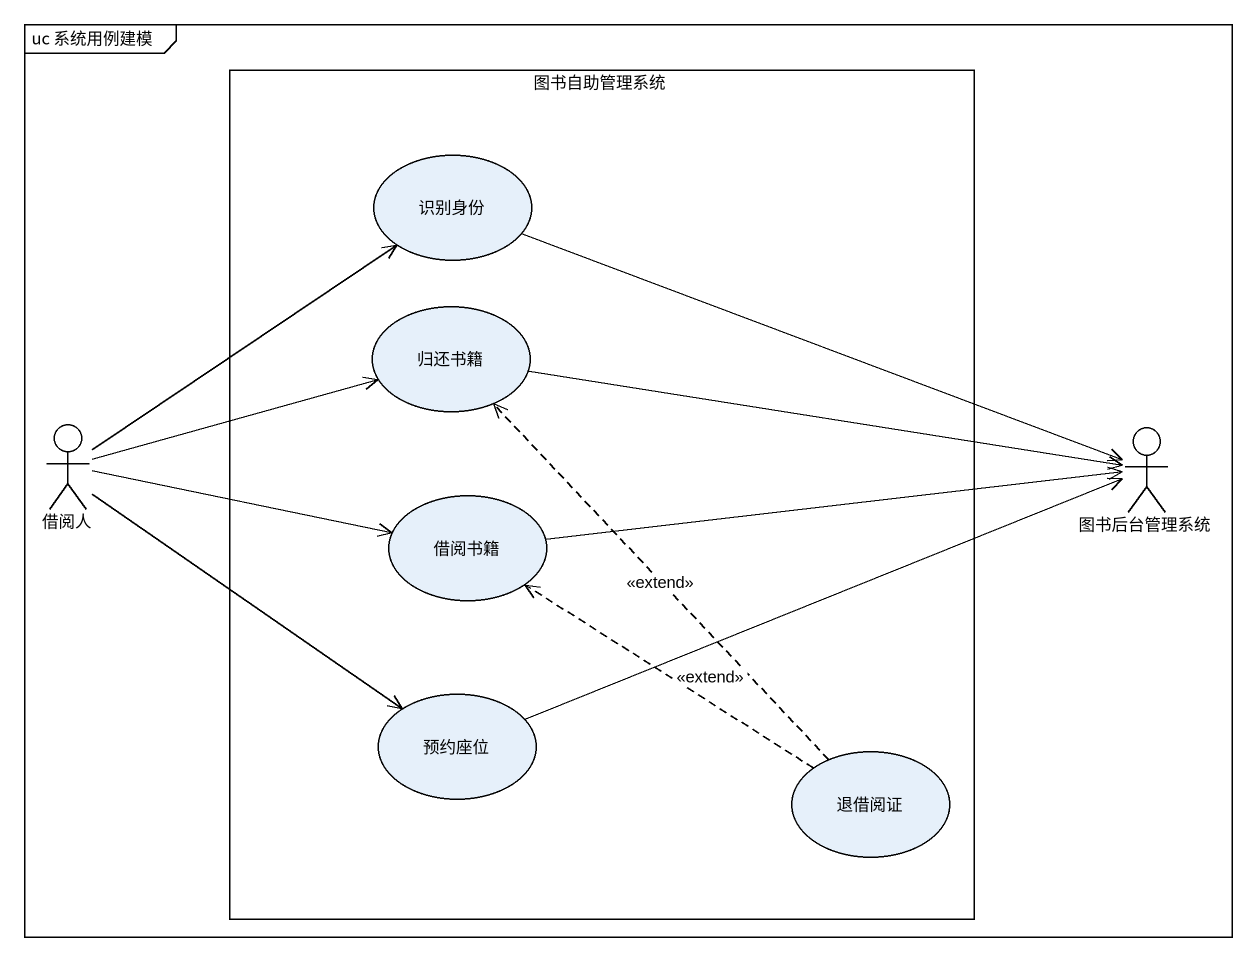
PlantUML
@startuml
mainframe uc 系统用例建模
rectangle 图书自助管理系统 {
  usecase 识别身份
  usecase 归还书籍
  usecase 借阅书籍
  usecase 预约座位
  usecase 退借阅证
}
actor 借阅人
actor 图书后台管理系统
识别身份 -right-> 图书后台管理系统
归还书籍 -right-> 图书后台管理系统
借阅人 -up-> 识别身份
借阅人 -right-> 归还书籍
借阅人 -right-> 借阅书籍
借阅人 --> 预约座位
借阅书籍 -right-> 图书后台管理系统
预约座位 -right-> 图书后台管理系统
退借阅证 .up.> 归还书籍 : <<extend>>
退借阅证 .up.> 借阅书籍 : <<extend>>
@enduml
